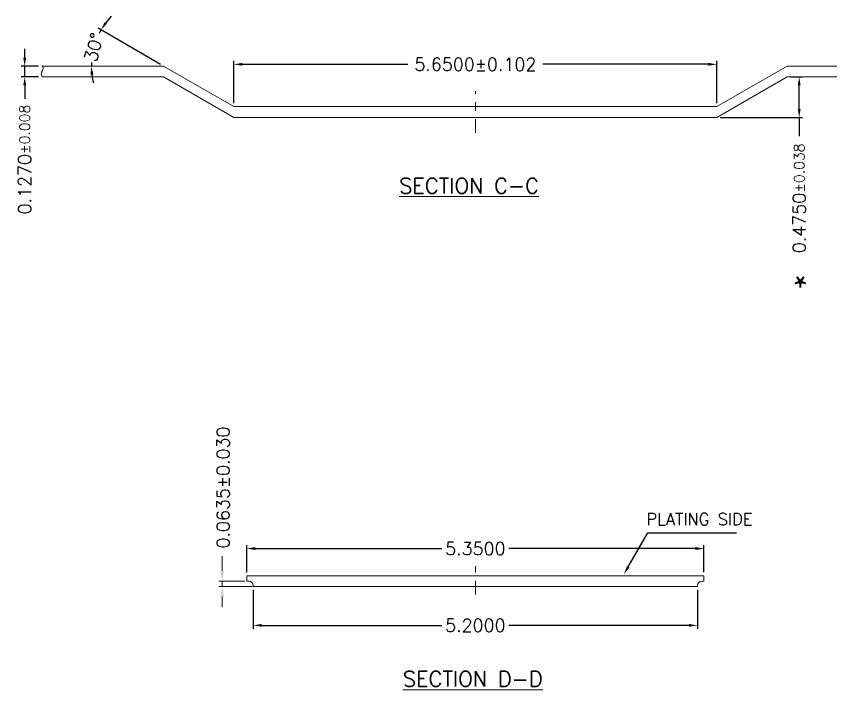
# Model space of a CAD drawing. Extents: x -7.6 to 10.2, y -12.9 to 4.6.
# Drawn here: x -5.37 to 4.16, y -12.95 to -5.06 of the extents above; entities that cross this region are included whole.
import ezdxf
from ezdxf import colors
from ezdxf.entities.mleader import LeaderData, LeaderLine
from ezdxf.math import Vec2, Vec3

# ---------------------------------------------------------------- set-up
doc = ezdxf.new("R2010")
doc.units = 0
doc.linetypes.add('CENTER', pattern=[50.8, 31.75, -6.35, 6.35, -6.35])
doc.layers.get('0').update_dxf_attribs({"lineweight": 15})
for name, color, linetype, lineweight in [('AM_4', 3, 'Continuous', 5), ('CEN', 1, 'CENTER', 13), ('标注', 3, 'Continuous', 9)]:
    doc.layers.add(name, color=color, linetype=linetype, lineweight=lineweight)
doc.layers.add('DIM', color=3, linetype='Continuous')
doc.styles.add('ROMANS', font='romans', dxfattribs={"height": 2.5})
doc.styles.add('SIMPLEX', font='SIMPLEX.SHX', dxfattribs={"height": 0.15})
doc.styles.get("Standard").update_dxf_attribs({"font": 'simplex.shx', "height": 0.8333})
doc.dimstyles.new('ISO-25', dxfattribs={"dimtxt": 0.15, "dimasz": 0.1, "dimexe": 0.04, "dimexo": 0.04, "dimgap": 0.02, "dimtad": 0, "dimtoh": 1, "dimdec": 4, "dimzin": 1, "dimdsep": 46, "dimtxsty": 'SIMPLEX', "dimcen": 0.09, "dimadec": 0, "dimazin": 0, "dimtfac": 1, "dimtdec": 3, "dimtmove": 0, "dimatfit": 3, "dimfxl": 1, "dimarcsym": 0})
doc.dimstyles.new('ISO-25$0', dxfattribs={"dimtxt": 0.15, "dimasz": 0.1, "dimexe": 0.04, "dimexo": 0.04, "dimgap": 0.02, "dimtad": 0, "dimdec": 4, "dimzin": 1, "dimdsep": 46, "dimtxsty": 'SIMPLEX', "dimcen": 0.09, "dimadec": 0, "dimazin": 0, "dimtfac": 1, "dimtdec": 3, "dimtmove": 0, "dimatfit": 3, "dimfxl": 1, "dimarcsym": 0})

# ---------------------------------------------------------------- blocks, each defined once
blk = doc.blocks.new('*D13')
at = {"layer": 'Defpoints', "color": 0, "lineweight": -3, "transparency": 16777216}
for p in [(2261.8367, 1066.4061), (2256.4867, 1066.0881), (2261.8367, 1066.0881)]:
    blk.add_point(p, dxfattribs=at)
at = {"layer": '标注', "color": 0, "lineweight": -2, "transparency": 16777216}
for p, q in [((2256.4867, 1066.1281), (2256.4867, 1066.4461)), ((2256.5867, 1066.4061), (2258.7703, 1066.4061)), ((2261.7367, 1066.4061), (2259.5531, 1066.4061)), ((2261.8367, 1066.1281), (2261.8367, 1066.4461))]:
    blk.add_line(p, q, dxfattribs=at)
at = {"layer": '标注', "color": 0, "lineweight": -3, "transparency": 16777216}
for points in [[(2256.5867, 1066.4227), (2256.5867, 1066.3894), (2256.4867, 1066.4061)], [(2261.7367, 1066.3894), (2261.7367, 1066.4227), (2261.8367, 1066.4061)]]:
    blk.add_solid(points, dxfattribs=at)
at = {"layer": '标注', "color": 0, "lineweight": 9, "transparency": 16777216, "insert": (2259.1617, 1066.4061), "char_height": 0.15, "attachment_point": 5, "style": 'SIMPLEX'}
blk.add_mtext('5.3500', dxfattribs=at)
blk = doc.blocks.new('*D25')
at = {"layer": 'Defpoints', "color": 0, "lineweight": -3, "transparency": 16777216}
for p in [(2261.9867, 1072.0734), (2256.3367, 1071.578), (2261.9867, 1071.578)]:
    blk.add_point(p, dxfattribs=at)
at = {"layer": '标注', "color": 0, "lineweight": -2, "transparency": 16777216}
for p, q in [((2256.3367, 1071.618), (2256.3367, 1072.1134)), ((2261.9867, 1071.618), (2261.9867, 1072.1134)), ((2256.4367, 1072.0734), (2258.3703, 1072.0734)), ((2261.8867, 1072.0734), (2259.9531, 1072.0734))]:
    blk.add_line(p, q, dxfattribs=at)
at = {"layer": '标注', "color": 0, "lineweight": -3, "transparency": 16777216}
for points in [[(2256.4367, 1072.09), (2256.4367, 1072.0567), (2256.3367, 1072.0734)], [(2261.8867, 1072.0567), (2261.8867, 1072.09), (2261.9867, 1072.0734)]]:
    blk.add_solid(points, dxfattribs=at)
at = {"layer": '标注', "color": 0, "lineweight": 9, "transparency": 16777216, "insert": (2259.1617, 1072.0734), "char_height": 0.15, "attachment_point": 5, "style": 'SIMPLEX'}
blk.add_mtext('{\\C3;5.6500}%%P0.102', dxfattribs=at)
blk = doc.blocks.new('*D26')
at = {"layer": 'Defpoints', "color": 0, "lineweight": -3, "transparency": 16777216}
for p in [(2253.8888, 1072.053), (2254.092, 1072.053), (2254.092, 1071.926)]:
    blk.add_point(p, dxfattribs=at)
at = {"layer": '标注', "color": 0, "lineweight": -2, "transparency": 16777216}
for p, q in [((2253.8888, 1072.153), (2253.8888, 1072.253)), ((2254.052, 1072.053), (2253.8488, 1072.053)), ((2253.8888, 1071.926), (2253.8888, 1072.053)), ((2254.052, 1071.926), (2253.8488, 1071.926)), ((2253.8888, 1071.826), (2253.8888, 1071.6707))]:
    blk.add_line(p, q, dxfattribs=at)
at = {"layer": '标注', "color": 0, "lineweight": -3, "transparency": 16777216}
for points in [[(2253.8722, 1072.153), (2253.9055, 1072.153), (2253.8888, 1072.053)], [(2253.9055, 1071.826), (2253.8722, 1071.826), (2253.8888, 1071.926)]]:
    blk.add_solid(points, dxfattribs=at)
at = {"layer": '标注', "color": 0, "lineweight": 9, "transparency": 16777216, "insert": (2253.8888, 1070.9579), "char_height": 0.15, "attachment_point": 5, "rotation": 90, "style": 'SIMPLEX'}
blk.add_mtext('\\A1;0.1270{\\H0.120000;%%p0.008}', dxfattribs=at)
blk = doc.blocks.new('*D27')
at = {"layer": 'Defpoints', "color": 0, "lineweight": -3, "transparency": 16777216}
for p in [(2262.8094, 1071.926), (2262.9509, 1071.926), (2261.9867, 1071.451)]:
    blk.add_point(p, dxfattribs=at)
at = {"layer": '标注', "color": 0, "lineweight": -2, "transparency": 16777216}
for p, q in [((2262.8494, 1071.926), (2262.9909, 1071.926)), ((2262.9509, 1071.551), (2262.9509, 1071.826)), ((2262.0267, 1071.451), (2262.9909, 1071.451)), ((2262.9509, 1071.451), (2262.9509, 1071.2317))]:
    blk.add_line(p, q, dxfattribs=at)
at = {"layer": '标注', "color": 0, "lineweight": -3, "transparency": 16777216}
for points in [[(2262.9675, 1071.826), (2262.9342, 1071.826), (2262.9509, 1071.926)], [(2262.9342, 1071.551), (2262.9675, 1071.551), (2262.9509, 1071.451)]]:
    blk.add_solid(points, dxfattribs=at)
at = {"layer": '标注', "color": 0, "lineweight": 9, "transparency": 16777216, "insert": (2262.9509, 1070.5046), "char_height": 0.15, "attachment_point": 5, "rotation": 90, "style": 'SIMPLEX'}
blk.add_mtext('\\A1;0.4750{\\H0.120000;%%p0.038}', dxfattribs=at)
blk = doc.blocks.new('*D58')
at = {"layer": 'Defpoints', "color": 0, "lineweight": -3, "transparency": 16777216}
for p in [(2256.5617, 1065.9611), (2261.7617, 1065.9611), (2261.7617, 1065.507)]:
    blk.add_point(p, dxfattribs=at)
at = {"layer": '标注', "color": 0, "lineweight": -2, "transparency": 16777216}
for p, q in [((2256.5617, 1065.9211), (2256.5617, 1065.467)), ((2261.7617, 1065.9211), (2261.7617, 1065.467)), ((2256.6617, 1065.507), (2258.7703, 1065.507)), ((2261.6617, 1065.507), (2259.5531, 1065.507))]:
    blk.add_line(p, q, dxfattribs=at)
at = {"layer": '标注', "color": 0, "lineweight": -3, "transparency": 16777216}
for points in [[(2256.6617, 1065.5236), (2256.6617, 1065.4903), (2256.5617, 1065.507)], [(2261.6617, 1065.4903), (2261.6617, 1065.5236), (2261.7617, 1065.507)]]:
    blk.add_solid(points, dxfattribs=at)
at = {"layer": '标注', "color": 0, "lineweight": -3, "transparency": 16777216, "insert": (2259.1617, 1065.507), "char_height": 0.15, "attachment_point": 5, "style": 'SIMPLEX'}
blk.add_mtext('5.2000', dxfattribs=at)
blk = doc.blocks.new('*D64')
at = {"layer": 'Defpoints', "color": 0, "lineweight": -3, "transparency": 16777216}
for p in [(2254.703, 1072.2903), (2254.092, 1072.053), (2255.514, 1072.053), (2255.514, 1072.053), (2256.3367, 1071.578)]:
    blk.add_point(p, dxfattribs=at)
at = {"layer": '标注', "color": 0, "lineweight": -2, "transparency": 16777216}
blk.add_line((2255.4794, 1072.073), (2254.7476, 1072.4955), dxfattribs=at)
for start, end in [(136.43101, 143.2155), (150, 152.899), (177.101, 180), (186.7845, 193.56899)]:
    blk.add_arc((2255.514, 1072.053), 0.845, start, end, dxfattribs=at)
at = {"layer": '标注', "color": 0, "lineweight": -3, "transparency": 16777216}
for points in [[(2254.8233, 1072.5682), (2254.8512, 1072.5499), (2254.7822, 1072.4755)], [(2254.6915, 1071.9542), (2254.6583, 1071.9522), (2254.669, 1072.053)]]:
    blk.add_solid(points, dxfattribs=at)
at = {"layer": '标注', "color": 0, "lineweight": -3, "transparency": 16777216, "insert": (2254.6978, 1072.2717), "char_height": 0.15, "attachment_point": 5, "rotation": 75, "style": 'SIMPLEX'}
blk.add_mtext('30%%d', dxfattribs=at)

msp = doc.modelspace()

# ---------------------------------------------------------------- linework, layer by layer
at = {"lineweight": 15}
for p, q in [((-2.675, -11.61138), (2.675, -11.61138)), ((-2.675, -11.61138), (-2.675, -11.67488)), ((2.675, -11.61138), (2.675, -11.67488)), ((-2.675, -11.67488), (-2.65, -11.67488)), ((2.675, -11.67488), (2.65, -11.67488)), ((-2.6, -11.73838), (-2.6, -11.72488)), ((2.6, -11.73838), (-2.6, -11.73838)), ((2.6, -11.72488), (2.6, -11.73838))]:
    msp.add_line(p, q, dxfattribs=at)
for points in [[(0, -6.24845), (-2.825, -6.24845), (-3.64772, -5.77345), (-5.06969, -5.77345), (-5.07653, -5.75384), (-5.07893, -5.74067), (-5.07791, -5.72866), (-5.07451, -5.71753), (-5.06973, -5.70701), (-5.06461, -5.69683), (-5.06017, -5.68671), (-5.05743, -5.67639), (-5.05742, -5.66559), (-5.06117, -5.65403), (-5.06969, -5.64645), (-3.64772, -5.64645), (-2.825, -6.12145), (0, -6.12145)], [(0, -6.24845), (2.825, -6.24845), (3.64772, -5.77345), (5.06969, -5.77345), (5.07653, -5.75384), (5.07893, -5.74067), (5.07791, -5.72866), (5.07451, -5.71753), (5.06973, -5.70701), (5.06461, -5.69683), (5.06017, -5.68671), (5.05743, -5.67639), (5.05742, -5.66559), (5.06117, -5.65403), (5.06969, -5.64645), (3.64772, -5.64645), (2.825, -6.12145), (0, -6.12145)]]:
    msp.add_lwpolyline(points, dxfattribs=at)
for centre, start, end in [((-2.65, -11.72488), 360, 90), ((2.65, -11.72488), 90, 180)]:
    msp.add_arc(centre, 0.05, start, end, dxfattribs=at)
at = {"layer": 'AM_4'}
for p, q in [((-2.96159, -11.55488), (-2.96159, -11.38407)), ((-2.69845, -11.67488), (-3.00159, -11.67488)), ((-2.96159, -11.73838), (-2.96159, -11.67488)), ((-2.61173, -11.73838), (-3.00159, -11.73838)), ((-2.96159, -11.85838), (-2.96159, -11.97838))]:
    msp.add_line(p, q, dxfattribs=at)
at = {"layer": 'CEN', "ltscale": 0.005}
msp.add_line((0, -11.83198), (0, -11.50004), dxfattribs=at)
msp.add_lwpolyline([(0, -6.42884), (0, -5.94106)], dxfattribs=at)
msp.add_lwpolyline([(0, -6.42884), (0, -5.94106)], dxfattribs=at)
at = {"layer": 'DIM'}
for points in [[(-2.98159, -11.55488), (-2.94159, -11.55488), (-2.96159, -11.67488)], [(-2.98159, -11.85838), (-2.94159, -11.85838), (-2.96159, -11.73838)]]:
    msp.add_solid(points, dxfattribs=at)

# ---------------------------------------------------------------- texts
at = {"layer": 'DIM', "insert": (2.00103, -10.87862), "char_height": 0.14, "attachment_point": 1, "style": 'SIMPLEX'}
msp.add_mtext('\\A1;PLATING SIDE', dxfattribs=at)
at = {"layer": '标注', "lineweight": 9, "style": 'SIMPLEX'}
for s, p in [('%%USECTION C-C', (-0.89143, -7.13793)), ('%%USECTION D-D', (-0.84779, -12.90963))]:
    msp.add_text(s, height=0.18, dxfattribs=at).set_placement(p)
at = {"layer": '标注', "lineweight": 9, "insert": (-2.95127, -10.57915), "char_height": 0.15, "attachment_point": 5, "rotation": 90, "style": 'SIMPLEX'}
msp.add_mtext('\\A1;0.0635%%P0.030', dxfattribs=at)

# ---------------------------------------------------------------- dimensions: what is measured, and where the dimension line sits
at = {"layer": '标注', "lineweight": -3}
dim = msp.add_angular_dim_2l(base=(-4.45873, -5.40918), line1=((-3.64772, -5.64645), (-2.825, -6.12145)), line2=((-5.06969, -5.64645), (-3.64772, -5.64645)), dimstyle='ISO-25', dxfattribs=at)
dim.commit()
dim.dimension.update_dxf_attribs({"geometry": '*D64', "text_midpoint": (-4.46394, -5.42774), "insert": (-2259.16172, -1077.69949)})
at = {"layer": '标注', "color": 3, "lineweight": 9}
for base, p1, p2, override, picture, middle in [((-5.27288, -5.64645), (-5.06969, -5.77345), (-5.06969, -5.64645), {"dimtol": 1, "dimtp": 0.008, "dimtm": 0.008, "dimtfac": 0.8, "dimtolj": 1}, '*D26', (-5.27288, -6.7416)), ((3.78916, -5.77345), (2.825, -6.24845), (3.64772, -5.77345), {"dimtxsty": 'SIMPLEX', "dimtol": 1, "dimtp": 0.038, "dimtm": 0.038, "dimtfac": 0.8, "dimtolj": 1}, '*D27', (3.78916, -7.19492))]:
    dim = msp.add_linear_dim(base=base, p1=p1, p2=p2, angle=90, dimstyle='ISO-25$0', override=override, dxfattribs=at)
    dim.commit()
    dim.dimension.update_dxf_attribs({"geometry": picture, "text_midpoint": middle, "dimtype": 128, "insert": (-2259.16172, -1077.69949)})
at = {"layer": '标注', "lineweight": 9}
dim = msp.add_linear_dim(base=(2.825, -5.62612), p1=(-2.825, -6.12145), p2=(2.825, -6.12145), text='{\\C3;<>}%%P0.102', dimstyle='ISO-25$0', override={"dimtxsty": 'SIMPLEX'}, dxfattribs=at)
dim.commit()
dim.dimension.update_dxf_attribs({"geometry": '*D25', "text_midpoint": (0, -5.62612), "dimtype": 128, "insert": (-2259.16172, -1077.69949)})
dim = msp.add_linear_dim(base=(2.675, -11.29341), p1=(-2.675, -11.61138), p2=(2.675, -11.61138), dimstyle='ISO-25$0', dxfattribs=at)
dim.commit()
dim.dimension.update_dxf_attribs({"geometry": '*D13', "text_midpoint": (0, -11.29341), "dimtype": 128, "insert": (-2259.16172, -1077.69949)})
at = {"layer": '标注', "lineweight": -3}
dim = msp.add_linear_dim(base=(2.6, -12.19253), p1=(-2.6, -11.73838), p2=(2.6, -11.73838), dimstyle='ISO-25$0', dxfattribs=at)
dim.commit()
dim.dimension.update_dxf_attribs({"geometry": '*D58', "text_midpoint": (0, -12.19253), "insert": (-2259.16172, -1077.69949)})

# ---------------------------------------------------------------- leaders
at = {"layer": '标注', "lineweight": 9}
ml = msp.add_multileader_mtext('Standard', dxfattribs=at)
ml.set_content('', color=256)
ml.set_leader_properties()
ml.build(insert=Vec2(0, 0))
ml.multileader.update_dxf_attribs({"arrow_head_size": 0.1})
ctx = ml.context
ctx.base_point, ctx.arrow_head_size, ctx.plane_origin = Vec3(3.05523, -11.10865), 0.1, Vec3(1.73803, -11.59496)
notes = []
notes.append((ctx, [(0, (1, 1, 0), (2.01744, -11.10865), (1, 0), 1.03779, [(0, [(1.73803, -11.59496)], 0, [])])]))
ctx.mtext.insert, ctx.mtext.flow_direction = Vec3(5.05523, -9.10865), 5
for ctx, leaders in notes:
    for number, flags, end, landing, length, lines in leaders:
        leader = LeaderData()
        leader.index, (leader.has_last_leader_line, leader.has_dogleg_vector, leader.attachment_direction) = number, flags
        leader.last_leader_point, leader.dogleg_vector, leader.dogleg_length = Vec3(end), Vec3(landing), length
        for number, points, colour, breaks in lines:
            line = LeaderLine()
            line.index, line.vertices, line.color, line.breaks = number, Vec3.list(points), colors.encode_raw_color(colour), breaks
            leader.lines.append(line)
        ctx.leaders.append(leader)

# ---------------------------------------------------------------- next in the draw order: texts
at = {"color": 2, "insert": (3.90439, -8.21369), "char_height": 0.3, "width": 0.4975589, "attachment_point": 1, "rotation": 180, "style": 'ROMANS', "bg_fill": 2}
msp.add_mtext('{\\fSimSun|b0|i0|c134|p0;*}', dxfattribs=at)

doc.saveas('drawing.dxf')
